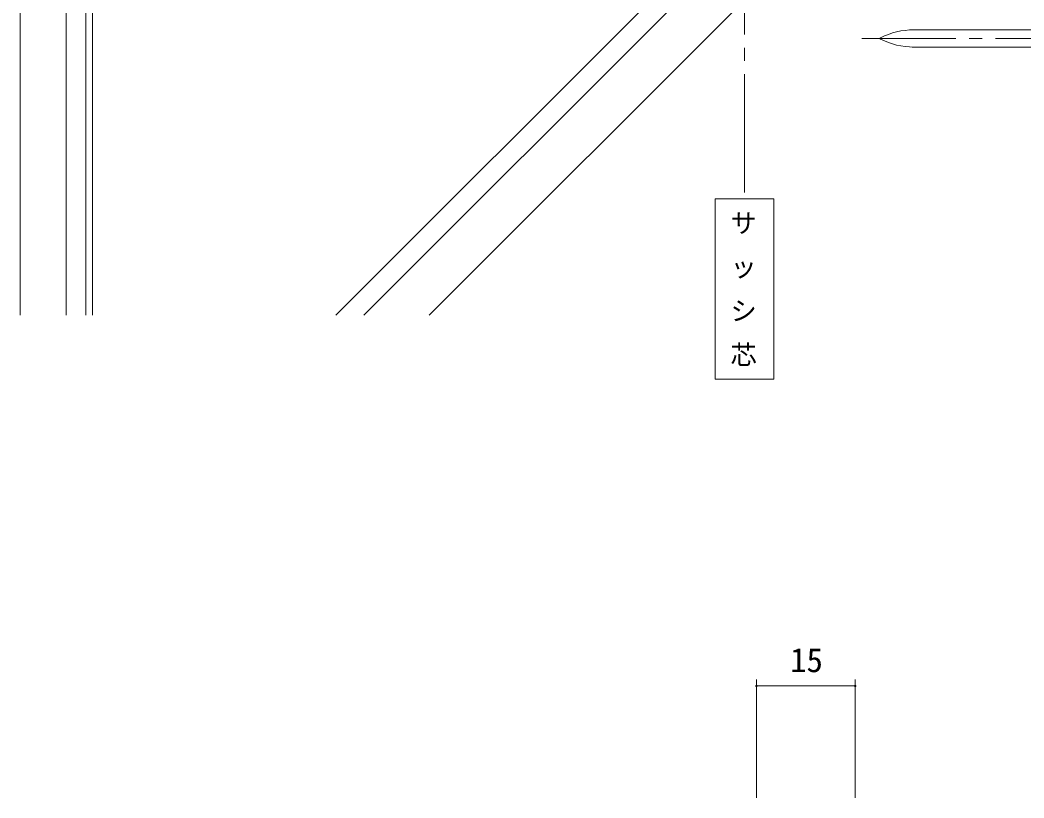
# Model space of a CAD drawing. Units: millimetres, scale not verified. Extents: x -1595 to 539, y -420 to 386.
# Drawn here: x -98.9 to 53.5, y -13.7 to 104.4 of the extents above; entities that cross this region are included whole.
import ezdxf
from ezdxf.enums import TextEntityAlignment as Align

# ---------------------------------------------------------------- set-up
doc = ezdxf.new("R2010")
doc.units = ezdxf.units.MM
doc.header["$LTSCALE"] = 2
doc.linetypes.add('CHAIN2', pattern=[12, 9, -1, 1, -1])
for name, color, linetype, lineweight in [('0-2_USER1', 4, 'Continuous', 9), ('0-3_YKK_12', 2, 'Continuous', 9), ('0-4_YSS_K', 3, 'Continuous', 9), ('0-5_YKK_D', 6, 'Continuous', 9), ('0-6_YKK_13', 4, 'Continuous', 9)]:
    doc.layers.add(name, color=color, linetype=linetype, lineweight=lineweight)
doc.styles.add('ＭＳ ゴシック', font='')
doc.styles.get('ＭＳ ゴシック').set_extended_font_data('MS Gothic')

msp = doc.modelspace()

# ---------------------------------------------------------------- linework, layer by layer
at = {"layer": '0-2_USER1', "color": 3}
msp.add_lwpolyline([(6.589, 77.267), (6.589, 49.863), (15.519, 49.863), (15.519, 77.267)], close=True, dxfattribs=at)
at = {"layer": '0-3_YKK_12', "linetype": 'CHAIN2'}
msp.add_line((11.054, 336.193), (11.054, 77.267), dxfattribs=at)
at = {"layer": '0-4_YSS_K'}
for p, q in [((52.814, 149.22), (-36.846, 59.56)), ((35.844, 146.392), (-50.988, 59.56)), ((40.935, 147.24), (-46.746, 59.56)), ((-88.946, 126.607), (-88.946, 59.56)), ((-87.946, 125.76), (-87.946, 59.56)), ((-98.946, 111.305), (-98.946, 59.56)), ((-91.946, 111.305), (-91.946, 59.56))]:
    msp.add_line(p, q, dxfattribs=at)
at = {"layer": '0-5_YKK_D'}
for p, q in [((12.873, -13.728), (12.873, 4.272)), ((12.873, 3.272), (27.873, 3.272)), ((27.873, -13.728), (27.873, 4.272))]:
    msp.add_line(p, q, dxfattribs=at)
for centre, start, end in [((12.873, 3.272), 0, 180), ((12.873, 3.272), 180, 0), ((27.873, 3.272), 0, 180), ((27.873, 3.272), 180, 0)]:
    msp.add_arc(centre, 0.106, start, end, dxfattribs=at)
at = {"layer": '0-6_YKK_13'}
for p, q in [((62.654, 102.903), (36.523, 102.903)), ((62.654, 100.303), (36.523, 100.303))]:
    msp.add_line(p, q, dxfattribs=at)
at = {"layer": '0-6_YKK_13', "linetype": 'CHAIN2'}
msp.add_line((67.148, 101.603), (28.86, 101.603), dxfattribs=at)
at = {"layer": '0-6_YKK_13'}
for centre, radius, start, end in [((36.633, 92.297), 10.607, 89.40045, 117.6584), ((31.756, 101.603), 0.1, 117.6584, 242.34163), ((36.633, 110.909), 10.607, 242.34163, 270.59958)]:
    msp.add_arc(centre, radius, start, end, dxfattribs=at)

# ---------------------------------------------------------------- texts
at = {"layer": '0-2_USER1', "style": 'ＭＳ ゴシック'}
for s, p in [('サ', (8.921, 71.222)), ('ッ', (8.921, 64.555)), ('シ', (8.921, 57.888)), ('芯', (8.921, 51.222))]:
    msp.add_text(s, height=2.933, dxfattribs=at).set_placement(p, align=Align.BOTTOM_LEFT)
at = {"layer": '0-5_YKK_D', "color": 4, "style": 'ＭＳ ゴシック'}
msp.add_text('15', height=3.666, dxfattribs=at).set_placement((17.973, 4.272), align=Align.BOTTOM_LEFT)

doc.saveas('drawing.dxf')
